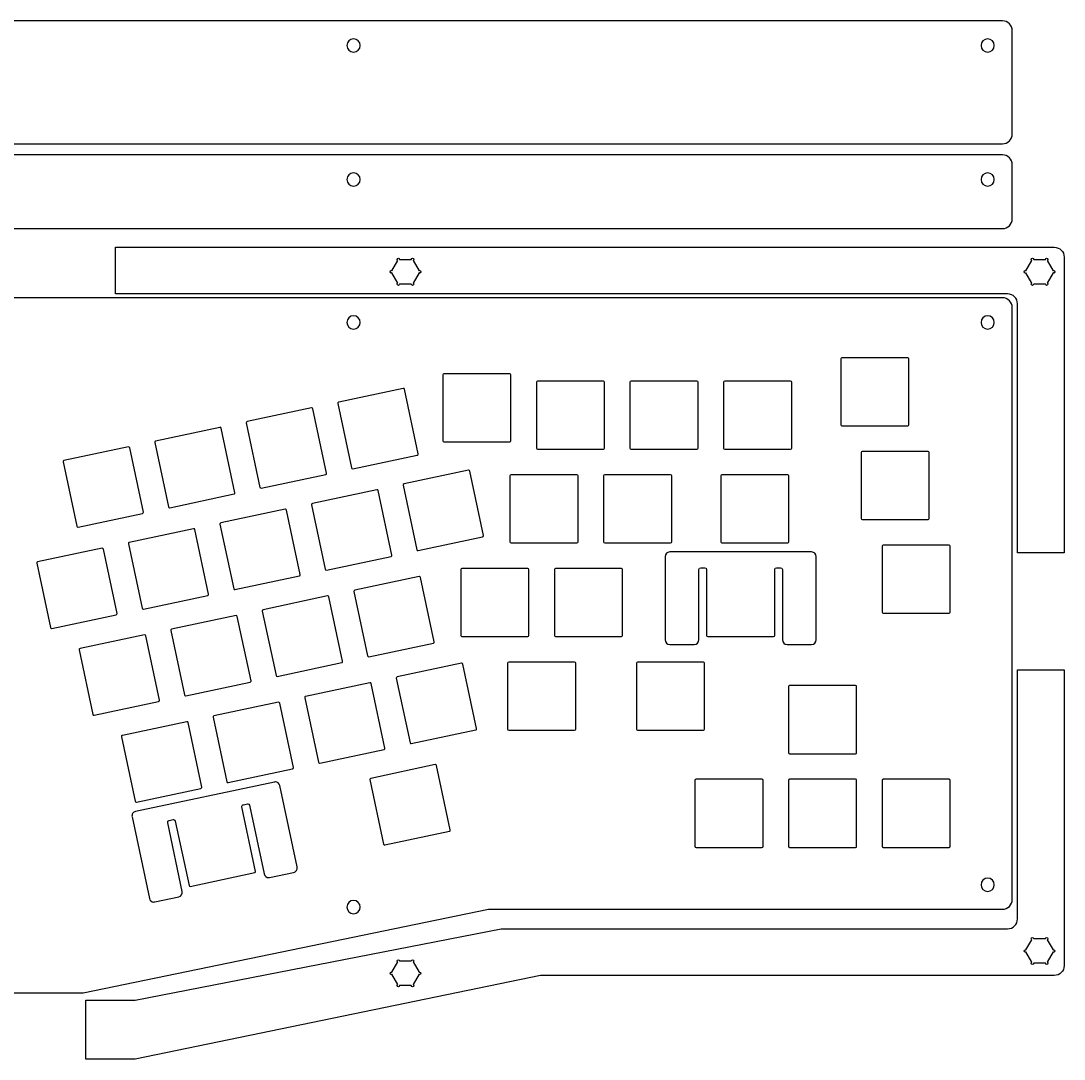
# Model space of a CAD drawing. Extents: x -95 to 285, y -95 to 284.
# Drawn here: x 73 to 285.2, y 72.4 to 283.6 of the extents above; entities that cross this region are included whole.
import ezdxf

# ---------------------------------------------------------------- set-up
doc = ezdxf.new("R2010")
doc.units = 0
doc.layers.add('CASE_LAYER', color=7, linetype='CONTINUOUS')

msp = doc.modelspace()

# ---------------------------------------------------------------- linework, layer by layer
at = {"layer": 'CASE_LAYER'}
for points, knots in [([(272.65, 258.56), (272.65, 258.56), (-82.44, 258.56), (-82.44, 258.56), (-83.54, 258.56), (-84.44, 259.46), (-84.44, 260.56), (-84.44, 260.56), (-84.44, 281.56), (-84.44, 281.56), (-84.44, 282.67), (-83.54, 283.56), (-82.44, 283.56), (-82.44, 283.56), (272.65, 283.56), (272.65, 283.56), (273.75, 283.56), (274.65, 282.67), (274.65, 281.56), (274.65, 281.56), (274.65, 260.56), (274.65, 260.56), (274.65, 259.46), (273.75, 258.56), (272.65, 258.56)], [0, 0, 0, 0, 1, 1, 1, 2, 2, 2, 3, 3, 3, 4, 4, 4, 5, 5, 5, 6, 6, 6, 7, 7, 7, 8, 8, 8, 8]), ([(140.66, 277.21), (140.66, 277.21), (140.66, 277.21), (140.66, 277.21), (139.92, 277.21), (139.31, 277.82), (139.31, 278.56), (139.31, 278.56), (139.31, 278.56), (139.31, 278.56), (139.31, 279.3), (139.92, 279.91), (140.66, 279.91), (140.66, 279.91), (140.66, 279.91), (140.66, 279.91), (141.4, 279.91), (142.01, 279.3), (142.01, 278.56), (142.01, 278.56), (142.01, 278.56), (142.01, 278.56), (142.01, 277.82), (141.4, 277.21), (140.66, 277.21)], [0, 0, 0, 0, 1, 1, 1, 2, 2, 2, 3, 3, 3, 4, 4, 4, 5, 5, 5, 6, 6, 6, 7, 7, 7, 8, 8, 8, 8]), ([(269.65, 277.21), (269.65, 277.21), (269.65, 277.21), (269.65, 277.21), (268.91, 277.21), (268.3, 277.82), (268.3, 278.56), (268.3, 278.56), (268.3, 278.56), (268.3, 278.56), (268.3, 279.3), (268.91, 279.91), (269.65, 279.91), (269.65, 279.91), (269.65, 279.91), (269.65, 279.91), (270.39, 279.91), (271, 279.3), (271, 278.56), (271, 278.56), (271, 278.56), (271, 278.56), (271, 277.82), (270.39, 277.21), (269.65, 277.21)], [0, 0, 0, 0, 1, 1, 1, 2, 2, 2, 3, 3, 3, 4, 4, 4, 5, 5, 5, 6, 6, 6, 7, 7, 7, 8, 8, 8, 8]), ([(272.65, 241.31), (272.65, 241.31), (-82.44, 241.31), (-82.44, 241.31), (-83.54, 241.31), (-84.44, 242.21), (-84.44, 243.31), (-84.44, 243.31), (-84.44, 254.31), (-84.44, 254.31), (-84.44, 255.42), (-83.54, 256.31), (-82.44, 256.31), (-82.44, 256.31), (272.65, 256.31), (272.65, 256.31), (273.75, 256.31), (274.65, 255.42), (274.65, 254.31), (274.65, 254.31), (274.65, 243.31), (274.65, 243.31), (274.65, 242.21), (273.75, 241.31), (272.65, 241.31)], [0, 0, 0, 0, 1, 1, 1, 2, 2, 2, 3, 3, 3, 4, 4, 4, 5, 5, 5, 6, 6, 6, 7, 7, 7, 8, 8, 8, 8]), ([(140.66, 249.96), (140.66, 249.96), (140.66, 249.96), (140.66, 249.96), (139.92, 249.96), (139.31, 250.57), (139.31, 251.31), (139.31, 251.31), (139.31, 251.31), (139.31, 251.31), (139.31, 252.05), (139.92, 252.66), (140.66, 252.66), (140.66, 252.66), (140.66, 252.66), (140.66, 252.66), (141.4, 252.66), (142.01, 252.05), (142.01, 251.31), (142.01, 251.31), (142.01, 251.31), (142.01, 251.31), (142.01, 250.57), (141.4, 249.96), (140.66, 249.96)], [0, 0, 0, 0, 1, 1, 1, 2, 2, 2, 3, 3, 3, 4, 4, 4, 5, 5, 5, 6, 6, 6, 7, 7, 7, 8, 8, 8, 8]), ([(269.65, 249.96), (269.65, 249.96), (269.65, 249.96), (269.65, 249.96), (268.91, 249.96), (268.3, 250.57), (268.3, 251.31), (268.3, 251.31), (268.3, 251.31), (268.3, 251.31), (268.3, 252.05), (268.91, 252.66), (269.65, 252.66), (269.65, 252.66), (269.65, 252.66), (269.65, 252.66), (270.39, 252.66), (271, 252.05), (271, 251.31), (271, 251.31), (271, 251.31), (271, 251.31), (271, 250.57), (270.39, 249.96), (269.65, 249.96)], [0, 0, 0, 0, 1, 1, 1, 2, 2, 2, 3, 3, 3, 4, 4, 4, 5, 5, 5, 6, 6, 6, 7, 7, 7, 8, 8, 8, 8]), ([(92.21, 228.03), (92.21, 228.03), (273.71, 228.03), (273.71, 228.03), (274.81, 228.03), (275.71, 227.14), (275.71, 226.03), (275.71, 226.03), (275.71, 175.36), (275.71, 175.36), (275.71, 175.36), (285.2, 175.36), (285.2, 175.36), (285.2, 175.36), (285.2, 235.53), (285.2, 235.53), (285.2, 236.64), (284.31, 237.53), (283.2, 237.53), (283.2, 237.53), (92.21, 237.53), (92.21, 237.53), (92.21, 237.53), (92.21, 228.03), (92.21, 228.03)], [0, 0, 0, 0, 1, 1, 1, 2, 2, 2, 3, 3, 3, 4, 4, 4, 5, 5, 5, 6, 6, 6, 7, 7, 7, 8, 8, 8, 8]), ([(154.1, 232.78), (154.06, 232.78), (154.02, 232.77), (153.98, 232.75), (153.98, 232.75), (152.78, 234.82), (152.78, 234.82), (152.86, 234.86), (152.91, 234.94), (152.91, 235.03), (152.91, 235.17), (152.8, 235.28), (152.66, 235.28), (152.52, 235.28), (152.41, 235.17), (152.41, 235.03), (152.41, 235.03), (150.02, 235.03), (150.02, 235.03), (150.02, 235.17), (149.91, 235.28), (149.77, 235.28), (149.63, 235.28), (149.52, 235.17), (149.52, 235.03), (149.52, 234.94), (149.57, 234.86), (149.65, 234.82), (149.65, 234.82), (148.45, 232.75), (148.45, 232.75), (148.41, 232.77), (148.37, 232.78), (148.33, 232.78), (148.19, 232.78), (148.08, 232.67), (148.08, 232.53), (148.08, 232.4), (148.19, 232.28), (148.33, 232.28), (148.37, 232.28), (148.41, 232.3), (148.45, 232.32), (148.45, 232.32), (149.65, 230.25), (149.65, 230.25), (149.57, 230.2), (149.52, 230.13), (149.52, 230.03), (149.52, 229.9), (149.63, 229.78), (149.77, 229.78), (149.91, 229.78), (150.02, 229.9), (150.02, 230.03), (150.02, 230.03), (152.41, 230.03), (152.41, 230.03), (152.41, 229.9), (152.52, 229.78), (152.66, 229.78), (152.8, 229.78), (152.91, 229.9), (152.91, 230.03), (152.91, 230.13), (152.86, 230.2), (152.78, 230.25), (152.78, 230.25), (153.98, 232.32), (153.98, 232.32), (154.02, 232.3), (154.06, 232.28), (154.1, 232.28), (154.24, 232.28), (154.35, 232.4), (154.35, 232.53), (154.35, 232.67), (154.24, 232.78), (154.1, 232.78)], [0, 0, 0, 0, 1, 1, 1, 2, 2, 2, 3, 3, 3, 4, 4, 4, 5, 5, 5, 6, 6, 6, 7, 7, 7, 8, 8, 8, 9, 9, 9, 10, 10, 10, 11, 11, 11, 12, 12, 12, 13, 13, 13, 14, 14, 14, 15, 15, 15, 16, 16, 16, 17, 17, 17, 18, 18, 18, 19, 19, 19, 20, 20, 20, 21, 21, 21, 22, 22, 22, 23, 23, 23, 24, 24, 24, 25, 25, 25, 26, 26, 26, 26]), ([(283.09, 232.78), (283.05, 232.78), (283.01, 232.77), (282.97, 232.75), (282.97, 232.75), (281.77, 234.82), (281.77, 234.82), (281.85, 234.86), (281.9, 234.94), (281.9, 235.03), (281.9, 235.17), (281.79, 235.28), (281.65, 235.28), (281.51, 235.28), (281.4, 235.17), (281.4, 235.03), (281.4, 235.03), (279.01, 235.03), (279.01, 235.03), (279.01, 235.17), (278.9, 235.28), (278.76, 235.28), (278.62, 235.28), (278.51, 235.17), (278.51, 235.03), (278.51, 234.94), (278.56, 234.86), (278.64, 234.82), (278.64, 234.82), (277.44, 232.75), (277.44, 232.75), (277.4, 232.77), (277.36, 232.78), (277.32, 232.78), (277.18, 232.78), (277.07, 232.67), (277.07, 232.53), (277.07, 232.4), (277.18, 232.28), (277.32, 232.28), (277.36, 232.28), (277.4, 232.3), (277.44, 232.32), (277.44, 232.32), (278.64, 230.25), (278.64, 230.25), (278.56, 230.2), (278.51, 230.13), (278.51, 230.03), (278.51, 229.9), (278.62, 229.78), (278.76, 229.78), (278.9, 229.78), (279.01, 229.9), (279.01, 230.03), (279.01, 230.03), (281.4, 230.03), (281.4, 230.03), (281.4, 229.9), (281.51, 229.78), (281.65, 229.78), (281.79, 229.78), (281.9, 229.9), (281.9, 230.03), (281.9, 230.13), (281.85, 230.2), (281.77, 230.25), (281.77, 230.25), (282.97, 232.32), (282.97, 232.32), (283.01, 232.3), (283.05, 232.28), (283.09, 232.28), (283.23, 232.28), (283.34, 232.4), (283.34, 232.53), (283.34, 232.67), (283.23, 232.78), (283.09, 232.78)], [0, 0, 0, 0, 1, 1, 1, 2, 2, 2, 3, 3, 3, 4, 4, 4, 5, 5, 5, 6, 6, 6, 7, 7, 7, 8, 8, 8, 9, 9, 9, 10, 10, 10, 11, 11, 11, 12, 12, 12, 13, 13, 13, 14, 14, 14, 15, 15, 15, 16, 16, 16, 17, 17, 17, 18, 18, 18, 19, 19, 19, 20, 20, 20, 21, 21, 21, 22, 22, 22, 23, 23, 23, 24, 24, 24, 25, 25, 25, 26, 26, 26, 26]), ([(272.65, 102.89), (272.65, 102.89), (168.12, 102.89), (168.12, 102.89), (168.12, 102.89), (85.66, 85.89), (85.66, 85.89), (85.66, 85.89), (65.66, 85.89), (65.66, 85.89), (65.66, 85.89), (-16.8, 102.89), (-16.8, 102.89), (-16.8, 102.89), (-82.44, 102.89), (-82.44, 102.89), (-83.54, 102.89), (-84.44, 103.79), (-84.44, 104.89), (-84.44, 104.89), (-84.44, 225.25), (-84.44, 225.25), (-84.44, 226.35), (-83.54, 227.25), (-82.44, 227.25), (-82.44, 227.25), (272.65, 227.25), (272.65, 227.25), (273.75, 227.25), (274.65, 226.35), (274.65, 225.25), (274.65, 225.25), (274.65, 104.89), (274.65, 104.89), (274.65, 103.79), (273.75, 102.89), (272.65, 102.89)], [0, 0, 0, 0, 1, 1, 1, 2, 2, 2, 3, 3, 3, 4, 4, 4, 5, 5, 5, 6, 6, 6, 7, 7, 7, 8, 8, 8, 9, 9, 9, 10, 10, 10, 11, 11, 11, 12, 12, 12, 12]), ([(140.66, 220.9), (140.66, 220.9), (140.66, 220.9), (140.66, 220.9), (139.92, 220.9), (139.31, 221.51), (139.31, 222.25), (139.31, 222.25), (139.31, 222.25), (139.31, 222.25), (139.31, 222.99), (139.92, 223.6), (140.66, 223.6), (140.66, 223.6), (140.66, 223.6), (140.66, 223.6), (141.4, 223.6), (142.01, 222.99), (142.01, 222.25), (142.01, 222.25), (142.01, 222.25), (142.01, 222.25), (142.01, 221.51), (141.4, 220.9), (140.66, 220.9)], [0, 0, 0, 0, 1, 1, 1, 2, 2, 2, 3, 3, 3, 4, 4, 4, 5, 5, 5, 6, 6, 6, 7, 7, 7, 8, 8, 8, 8]), ([(269.65, 220.9), (269.65, 220.9), (269.65, 220.9), (269.65, 220.9), (268.91, 220.9), (268.3, 221.51), (268.3, 222.25), (268.3, 222.25), (268.3, 222.25), (268.3, 222.25), (268.3, 222.99), (268.91, 223.6), (269.65, 223.6), (269.65, 223.6), (269.65, 223.6), (269.65, 223.6), (270.39, 223.6), (271, 222.99), (271, 222.25), (271, 222.25), (271, 222.25), (271, 222.25), (271, 221.51), (270.39, 220.9), (269.65, 220.9)], [0, 0, 0, 0, 1, 1, 1, 2, 2, 2, 3, 3, 3, 4, 4, 4, 5, 5, 5, 6, 6, 6, 7, 7, 7, 8, 8, 8, 8]), ([(239.98, 201.22), (239.86, 201.22), (239.76, 201.32), (239.76, 201.44), (239.76, 201.44), (239.76, 214.84), (239.76, 214.84), (239.76, 214.96), (239.86, 215.07), (239.98, 215.07), (239.98, 215.07), (253.38, 215.07), (253.38, 215.07), (253.5, 215.07), (253.61, 214.96), (253.61, 214.84), (253.61, 214.84), (253.61, 201.44), (253.61, 201.44), (253.61, 201.32), (253.5, 201.22), (253.38, 201.22), (253.38, 201.22), (239.98, 201.22), (239.98, 201.22)], [0, 0, 0, 0, 1, 1, 1, 2, 2, 2, 3, 3, 3, 4, 4, 4, 5, 5, 5, 6, 6, 6, 7, 7, 7, 8, 8, 8, 8]), ([(159.02, 197.95), (158.89, 197.95), (158.79, 198.05), (158.79, 198.18), (158.79, 198.18), (158.79, 211.58), (158.79, 211.58), (158.79, 211.7), (158.89, 211.8), (159.02, 211.8), (159.02, 211.8), (172.42, 211.8), (172.42, 211.8), (172.54, 211.8), (172.64, 211.7), (172.64, 211.58), (172.64, 211.58), (172.64, 198.18), (172.64, 198.18), (172.64, 198.05), (172.54, 197.95), (172.42, 197.95), (172.42, 197.95), (159.02, 197.95), (159.02, 197.95)], [0, 0, 0, 0, 1, 1, 1, 2, 2, 2, 3, 3, 3, 4, 4, 4, 5, 5, 5, 6, 6, 6, 7, 7, 7, 8, 8, 8, 8]), ([(178.07, 196.45), (177.94, 196.45), (177.84, 196.55), (177.84, 196.68), (177.84, 196.68), (177.84, 210.08), (177.84, 210.08), (177.84, 210.2), (177.94, 210.3), (178.07, 210.3), (178.07, 210.3), (191.47, 210.3), (191.47, 210.3), (191.59, 210.3), (191.69, 210.2), (191.69, 210.08), (191.69, 210.08), (191.69, 196.68), (191.69, 196.68), (191.69, 196.55), (191.59, 196.45), (191.47, 196.45), (191.47, 196.45), (178.07, 196.45), (178.07, 196.45)], [0, 0, 0, 0, 1, 1, 1, 2, 2, 2, 3, 3, 3, 4, 4, 4, 5, 5, 5, 6, 6, 6, 7, 7, 7, 8, 8, 8, 8]), ([(197.12, 196.45), (196.99, 196.45), (196.89, 196.55), (196.89, 196.68), (196.89, 196.68), (196.89, 210.08), (196.89, 210.08), (196.89, 210.2), (196.99, 210.3), (197.12, 210.3), (197.12, 210.3), (210.52, 210.3), (210.52, 210.3), (210.64, 210.3), (210.74, 210.2), (210.74, 210.08), (210.74, 210.08), (210.74, 196.68), (210.74, 196.68), (210.74, 196.55), (210.64, 196.45), (210.52, 196.45), (210.52, 196.45), (197.12, 196.45), (197.12, 196.45)], [0, 0, 0, 0, 1, 1, 1, 2, 2, 2, 3, 3, 3, 4, 4, 4, 5, 5, 5, 6, 6, 6, 7, 7, 7, 8, 8, 8, 8]), ([(216.17, 196.45), (216.04, 196.45), (215.94, 196.55), (215.94, 196.68), (215.94, 196.68), (215.94, 210.08), (215.94, 210.08), (215.94, 210.2), (216.04, 210.3), (216.17, 210.3), (216.17, 210.3), (229.57, 210.3), (229.57, 210.3), (229.69, 210.3), (229.79, 210.2), (229.79, 210.08), (229.79, 210.08), (229.79, 196.68), (229.79, 196.68), (229.79, 196.55), (229.69, 196.45), (229.57, 196.45), (229.57, 196.45), (216.17, 196.45), (216.17, 196.45)], [0, 0, 0, 0, 1, 1, 1, 2, 2, 2, 3, 3, 3, 4, 4, 4, 5, 5, 5, 6, 6, 6, 7, 7, 7, 8, 8, 8, 8]), ([(140.48, 192.49), (140.37, 192.49), (140.28, 192.56), (140.26, 192.66), (140.26, 192.66), (137.47, 205.77), (137.47, 205.77), (137.46, 205.83), (137.47, 205.89), (137.5, 205.94), (137.54, 205.99), (137.59, 206.03), (137.65, 206.04), (137.65, 206.04), (150.75, 208.82), (150.75, 208.82), (150.77, 208.83), (150.78, 208.83), (150.8, 208.83), (150.9, 208.83), (151, 208.75), (151.02, 208.65), (151.02, 208.65), (153.8, 195.54), (153.8, 195.54), (153.83, 195.42), (153.75, 195.3), (153.63, 195.28), (153.63, 195.28), (140.52, 192.49), (140.52, 192.49), (140.51, 192.49), (140.49, 192.49), (140.48, 192.49)], [0, 0, 0, 0, 1, 1, 1, 2, 2, 2, 3, 3, 3, 4, 4, 4, 5, 5, 5, 6, 6, 6, 7, 7, 7, 8, 8, 8, 9, 9, 9, 10, 10, 10, 11, 11, 11, 11]), ([(121.84, 188.53), (121.74, 188.53), (121.65, 188.6), (121.62, 188.7), (121.62, 188.7), (118.84, 201.81), (118.84, 201.81), (118.81, 201.93), (118.89, 202.05), (119.01, 202.08), (119.01, 202.08), (132.12, 204.86), (132.12, 204.86), (132.13, 204.87), (132.15, 204.87), (132.17, 204.87), (132.27, 204.87), (132.36, 204.79), (132.39, 204.69), (132.39, 204.69), (135.17, 191.58), (135.17, 191.58), (135.2, 191.46), (135.12, 191.34), (135, 191.32), (135, 191.32), (121.89, 188.53), (121.89, 188.53), (121.88, 188.53), (121.86, 188.53), (121.84, 188.53)], [0, 0, 0, 0, 1, 1, 1, 2, 2, 2, 3, 3, 3, 4, 4, 4, 5, 5, 5, 6, 6, 6, 7, 7, 7, 8, 8, 8, 9, 9, 9, 10, 10, 10, 10]), ([(103.21, 184.57), (103.1, 184.57), (103.01, 184.64), (102.99, 184.74), (102.99, 184.74), (100.2, 197.85), (100.2, 197.85), (100.18, 197.97), (100.26, 198.09), (100.38, 198.12), (100.38, 198.12), (113.48, 200.9), (113.48, 200.9), (113.5, 200.91), (113.52, 200.91), (113.53, 200.91), (113.64, 200.91), (113.73, 200.83), (113.75, 200.73), (113.75, 200.73), (116.54, 187.62), (116.54, 187.62), (116.55, 187.56), (116.54, 187.5), (116.51, 187.45), (116.47, 187.4), (116.42, 187.37), (116.36, 187.36), (116.36, 187.36), (103.26, 184.57), (103.26, 184.57), (103.24, 184.57), (103.23, 184.57), (103.21, 184.57)], [0, 0, 0, 0, 1, 1, 1, 2, 2, 2, 3, 3, 3, 4, 4, 4, 5, 5, 5, 6, 6, 6, 7, 7, 7, 8, 8, 8, 9, 9, 9, 10, 10, 10, 11, 11, 11, 11]), ([(84.58, 180.6), (84.47, 180.6), (84.38, 180.68), (84.36, 180.78), (84.36, 180.78), (81.57, 193.89), (81.57, 193.89), (81.54, 194.01), (81.62, 194.13), (81.74, 194.16), (81.74, 194.16), (94.85, 196.94), (94.85, 196.94), (94.87, 196.95), (94.88, 196.95), (94.9, 196.95), (95, 196.95), (95.1, 196.87), (95.12, 196.77), (95.12, 196.77), (97.9, 183.66), (97.9, 183.66), (97.93, 183.54), (97.85, 183.42), (97.73, 183.4), (97.73, 183.4), (84.62, 180.61), (84.62, 180.61), (84.61, 180.61), (84.59, 180.6), (84.58, 180.6)], [0, 0, 0, 0, 1, 1, 1, 2, 2, 2, 3, 3, 3, 4, 4, 4, 5, 5, 5, 6, 6, 6, 7, 7, 7, 8, 8, 8, 9, 9, 9, 10, 10, 10, 10]), ([(244.15, 182.17), (244.03, 182.17), (243.93, 182.27), (243.93, 182.39), (243.93, 182.39), (243.93, 195.79), (243.93, 195.79), (243.93, 195.91), (244.03, 196.02), (244.15, 196.02), (244.15, 196.02), (257.55, 196.02), (257.55, 196.02), (257.68, 196.02), (257.78, 195.91), (257.78, 195.79), (257.78, 195.79), (257.78, 182.39), (257.78, 182.39), (257.78, 182.27), (257.68, 182.17), (257.55, 182.17), (257.55, 182.17), (244.15, 182.17), (244.15, 182.17)], [0, 0, 0, 0, 1, 1, 1, 2, 2, 2, 3, 3, 3, 4, 4, 4, 5, 5, 5, 6, 6, 6, 7, 7, 7, 8, 8, 8, 8]), ([(153.75, 175.83), (153.65, 175.83), (153.56, 175.91), (153.54, 176.01), (153.54, 176.01), (150.75, 189.12), (150.75, 189.12), (150.72, 189.24), (150.8, 189.36), (150.92, 189.39), (150.92, 189.39), (164.03, 192.17), (164.03, 192.17), (164.05, 192.17), (164.06, 192.18), (164.08, 192.18), (164.18, 192.18), (164.27, 192.1), (164.3, 192), (164.3, 192), (167.08, 178.89), (167.08, 178.89), (167.11, 178.77), (167.03, 178.65), (166.91, 178.62), (166.91, 178.62), (153.8, 175.84), (153.8, 175.84), (153.79, 175.83), (153.77, 175.83), (153.75, 175.83)], [0, 0, 0, 0, 1, 1, 1, 2, 2, 2, 3, 3, 3, 4, 4, 4, 5, 5, 5, 6, 6, 6, 7, 7, 7, 8, 8, 8, 9, 9, 9, 10, 10, 10, 10]), ([(172.71, 177.4), (172.58, 177.4), (172.48, 177.5), (172.48, 177.63), (172.48, 177.63), (172.48, 191.03), (172.48, 191.03), (172.48, 191.15), (172.58, 191.25), (172.71, 191.25), (172.71, 191.25), (186.11, 191.25), (186.11, 191.25), (186.23, 191.25), (186.33, 191.15), (186.33, 191.03), (186.33, 191.03), (186.33, 177.63), (186.33, 177.63), (186.33, 177.5), (186.23, 177.4), (186.11, 177.4), (186.11, 177.4), (172.71, 177.4), (172.71, 177.4)], [0, 0, 0, 0, 1, 1, 1, 2, 2, 2, 3, 3, 3, 4, 4, 4, 5, 5, 5, 6, 6, 6, 7, 7, 7, 8, 8, 8, 8]), ([(191.76, 177.4), (191.63, 177.4), (191.53, 177.5), (191.53, 177.63), (191.53, 177.63), (191.53, 191.03), (191.53, 191.03), (191.53, 191.15), (191.63, 191.25), (191.76, 191.25), (191.76, 191.25), (205.16, 191.25), (205.16, 191.25), (205.28, 191.25), (205.38, 191.15), (205.38, 191.03), (205.38, 191.03), (205.38, 177.63), (205.38, 177.63), (205.38, 177.5), (205.28, 177.4), (205.16, 177.4), (205.16, 177.4), (191.76, 177.4), (191.76, 177.4)], [0, 0, 0, 0, 1, 1, 1, 2, 2, 2, 3, 3, 3, 4, 4, 4, 5, 5, 5, 6, 6, 6, 7, 7, 7, 8, 8, 8, 8]), ([(215.58, 177.4), (215.45, 177.4), (215.35, 177.5), (215.35, 177.63), (215.35, 177.63), (215.35, 191.03), (215.35, 191.03), (215.35, 191.15), (215.45, 191.25), (215.58, 191.25), (215.58, 191.25), (228.98, 191.25), (228.98, 191.25), (229.1, 191.25), (229.2, 191.15), (229.2, 191.03), (229.2, 191.03), (229.2, 177.63), (229.2, 177.63), (229.2, 177.5), (229.1, 177.4), (228.98, 177.4), (228.98, 177.4), (215.58, 177.4), (215.58, 177.4)], [0, 0, 0, 0, 1, 1, 1, 2, 2, 2, 3, 3, 3, 4, 4, 4, 5, 5, 5, 6, 6, 6, 7, 7, 7, 8, 8, 8, 8]), ([(135.12, 171.87), (135.02, 171.87), (134.92, 171.95), (134.9, 172.05), (134.9, 172.05), (132.12, 185.16), (132.12, 185.16), (132.09, 185.28), (132.17, 185.4), (132.29, 185.42), (132.29, 185.42), (145.4, 188.21), (145.4, 188.21), (145.41, 188.21), (145.43, 188.22), (145.44, 188.22), (145.55, 188.22), (145.64, 188.14), (145.66, 188.04), (145.66, 188.04), (148.45, 174.93), (148.45, 174.93), (148.46, 174.87), (148.45, 174.81), (148.42, 174.76), (148.38, 174.71), (148.33, 174.68), (148.28, 174.66), (148.28, 174.66), (135.17, 171.88), (135.17, 171.88), (135.15, 171.87), (135.14, 171.87), (135.12, 171.87)], [0, 0, 0, 0, 1, 1, 1, 2, 2, 2, 3, 3, 3, 4, 4, 4, 5, 5, 5, 6, 6, 6, 7, 7, 7, 8, 8, 8, 9, 9, 9, 10, 10, 10, 11, 11, 11, 11]), ([(116.49, 167.91), (116.38, 167.91), (116.29, 167.99), (116.27, 168.09), (116.27, 168.09), (113.48, 181.2), (113.48, 181.2), (113.47, 181.26), (113.48, 181.32), (113.51, 181.37), (113.55, 181.42), (113.6, 181.45), (113.66, 181.46), (113.66, 181.46), (126.76, 184.25), (126.76, 184.25), (126.78, 184.25), (126.79, 184.25), (126.81, 184.25), (126.91, 184.25), (127.01, 184.18), (127.03, 184.08), (127.03, 184.08), (129.81, 170.97), (129.81, 170.97), (129.84, 170.85), (129.76, 170.73), (129.64, 170.7), (129.64, 170.7), (116.53, 167.92), (116.53, 167.92), (116.52, 167.91), (116.5, 167.91), (116.49, 167.91)], [0, 0, 0, 0, 1, 1, 1, 2, 2, 2, 3, 3, 3, 4, 4, 4, 5, 5, 5, 6, 6, 6, 7, 7, 7, 8, 8, 8, 9, 9, 9, 10, 10, 10, 11, 11, 11, 11]), ([(97.85, 163.95), (97.75, 163.95), (97.66, 164.03), (97.63, 164.13), (97.63, 164.13), (94.85, 177.24), (94.85, 177.24), (94.84, 177.3), (94.85, 177.36), (94.88, 177.41), (94.91, 177.46), (94.96, 177.49), (95.02, 177.5), (95.02, 177.5), (108.13, 180.29), (108.13, 180.29), (108.14, 180.29), (108.16, 180.29), (108.18, 180.29), (108.28, 180.29), (108.37, 180.22), (108.4, 180.12), (108.4, 180.12), (111.18, 167.01), (111.18, 167.01), (111.19, 166.95), (111.18, 166.89), (111.15, 166.84), (111.12, 166.79), (111.07, 166.75), (111.01, 166.74), (111.01, 166.74), (97.9, 163.96), (97.9, 163.96), (97.89, 163.95), (97.87, 163.95), (97.85, 163.95)], [0, 0, 0, 0, 1, 1, 1, 2, 2, 2, 3, 3, 3, 4, 4, 4, 5, 5, 5, 6, 6, 6, 7, 7, 7, 8, 8, 8, 9, 9, 9, 10, 10, 10, 11, 11, 11, 12, 12, 12, 12]), ([(79.22, 159.99), (79.11, 159.99), (79.02, 160.07), (79, 160.17), (79, 160.17), (76.21, 173.28), (76.21, 173.28), (76.2, 173.33), (76.21, 173.39), (76.25, 173.45), (76.28, 173.5), (76.33, 173.53), (76.39, 173.54), (76.39, 173.54), (89.49, 176.33), (89.49, 176.33), (89.51, 176.33), (89.53, 176.33), (89.54, 176.33), (89.65, 176.33), (89.74, 176.26), (89.76, 176.16), (89.76, 176.16), (92.55, 163.05), (92.55, 163.05), (92.57, 162.93), (92.5, 162.81), (92.37, 162.78), (92.37, 162.78), (79.27, 160), (79.27, 160), (79.25, 159.99), (79.24, 159.99), (79.22, 159.99)], [0, 0, 0, 0, 1, 1, 1, 2, 2, 2, 3, 3, 3, 4, 4, 4, 5, 5, 5, 6, 6, 6, 7, 7, 7, 8, 8, 8, 9, 9, 9, 10, 10, 10, 11, 11, 11, 11]), ([(248.42, 163.12), (248.3, 163.12), (248.2, 163.22), (248.2, 163.34), (248.2, 163.34), (248.2, 176.74), (248.2, 176.74), (248.2, 176.86), (248.3, 176.97), (248.42, 176.97), (248.42, 176.97), (261.82, 176.97), (261.82, 176.97), (261.95, 176.97), (262.05, 176.86), (262.05, 176.74), (262.05, 176.74), (262.05, 163.34), (262.05, 163.34), (262.05, 163.22), (261.95, 163.12), (261.82, 163.12), (261.82, 163.12), (248.42, 163.12), (248.42, 163.12)], [0, 0, 0, 0, 1, 1, 1, 2, 2, 2, 3, 3, 3, 4, 4, 4, 5, 5, 5, 6, 6, 6, 7, 7, 7, 8, 8, 8, 8]), ([(228.84, 156.77), (228.33, 156.77), (227.92, 157.18), (227.92, 157.69), (227.92, 157.69), (227.92, 171.98), (227.92, 171.98), (227.92, 172.18), (227.75, 172.35), (227.54, 172.35), (227.54, 172.35), (226.7, 172.35), (226.7, 172.35), (226.5, 172.35), (226.33, 172.18), (226.33, 171.98), (226.33, 171.98), (226.33, 158.58), (226.33, 158.58), (226.33, 158.45), (226.23, 158.35), (226.1, 158.35), (226.1, 158.35), (212.7, 158.35), (212.7, 158.35), (212.58, 158.35), (212.48, 158.45), (212.48, 158.58), (212.48, 158.58), (212.48, 171.98), (212.48, 171.98), (212.48, 172.18), (212.31, 172.35), (212.1, 172.35), (212.1, 172.35), (211.27, 172.35), (211.27, 172.35), (211.06, 172.35), (210.89, 172.18), (210.89, 171.98), (210.89, 171.98), (210.89, 157.69), (210.89, 157.69), (210.89, 157.18), (210.48, 156.77), (209.97, 156.77), (209.97, 156.77), (204.97, 156.77), (204.97, 156.77), (204.46, 156.77), (204.04, 157.18), (204.04, 157.69), (204.04, 157.69), (204.04, 174.63), (204.04, 174.63), (204.04, 175.14), (204.46, 175.56), (204.97, 175.56), (204.97, 175.56), (233.84, 175.56), (233.84, 175.56), (234.35, 175.56), (234.77, 175.14), (234.77, 174.63), (234.77, 174.63), (234.77, 157.69), (234.77, 157.69), (234.77, 157.18), (234.35, 156.77), (233.84, 156.77), (233.84, 156.77), (228.84, 156.77), (228.84, 156.77)], [0, 0, 0, 0, 1, 1, 1, 2, 2, 2, 3, 3, 3, 4, 4, 4, 5, 5, 5, 6, 6, 6, 7, 7, 7, 8, 8, 8, 9, 9, 9, 10, 10, 10, 11, 11, 11, 12, 12, 12, 13, 13, 13, 14, 14, 14, 15, 15, 15, 16, 16, 16, 17, 17, 17, 18, 18, 18, 19, 19, 19, 20, 20, 20, 21, 21, 21, 22, 22, 22, 23, 23, 23, 24, 24, 24, 24]), ([(162.7, 158.35), (162.57, 158.35), (162.47, 158.45), (162.47, 158.58), (162.47, 158.58), (162.47, 171.98), (162.47, 171.98), (162.47, 172.1), (162.57, 172.2), (162.7, 172.2), (162.7, 172.2), (176.1, 172.2), (176.1, 172.2), (176.22, 172.2), (176.32, 172.1), (176.32, 171.98), (176.32, 171.98), (176.32, 158.58), (176.32, 158.58), (176.32, 158.45), (176.22, 158.35), (176.1, 158.35), (176.1, 158.35), (162.7, 158.35), (162.7, 158.35)], [0, 0, 0, 0, 1, 1, 1, 2, 2, 2, 3, 3, 3, 4, 4, 4, 5, 5, 5, 6, 6, 6, 7, 7, 7, 8, 8, 8, 8]), ([(181.75, 158.35), (181.62, 158.35), (181.52, 158.45), (181.52, 158.58), (181.52, 158.58), (181.52, 171.98), (181.52, 171.98), (181.52, 172.1), (181.62, 172.2), (181.75, 172.2), (181.75, 172.2), (195.15, 172.2), (195.15, 172.2), (195.27, 172.2), (195.37, 172.1), (195.37, 171.98), (195.37, 171.98), (195.37, 158.58), (195.37, 158.58), (195.37, 158.45), (195.27, 158.35), (195.15, 158.35), (195.15, 158.35), (181.75, 158.35), (181.75, 158.35)], [0, 0, 0, 0, 1, 1, 1, 2, 2, 2, 3, 3, 3, 4, 4, 4, 5, 5, 5, 6, 6, 6, 7, 7, 7, 8, 8, 8, 8]), ([(143.74, 154.23), (143.63, 154.23), (143.54, 154.3), (143.52, 154.41), (143.52, 154.41), (140.73, 167.51), (140.73, 167.51), (140.72, 167.57), (140.73, 167.63), (140.77, 167.68), (140.8, 167.73), (140.85, 167.77), (140.91, 167.78), (140.91, 167.78), (154.02, 170.57), (154.02, 170.57), (154.03, 170.57), (154.05, 170.57), (154.06, 170.57), (154.17, 170.57), (154.26, 170.5), (154.28, 170.39), (154.28, 170.39), (157.07, 157.29), (157.07, 157.29), (157.09, 157.17), (157.02, 157.05), (156.89, 157.02), (156.89, 157.02), (143.79, 154.23), (143.79, 154.23), (143.77, 154.23), (143.76, 154.23), (143.74, 154.23)], [0, 0, 0, 0, 1, 1, 1, 2, 2, 2, 3, 3, 3, 4, 4, 4, 5, 5, 5, 6, 6, 6, 7, 7, 7, 8, 8, 8, 9, 9, 9, 10, 10, 10, 11, 11, 11, 11]), ([(125.11, 150.27), (125, 150.27), (124.91, 150.34), (124.89, 150.45), (124.89, 150.45), (122.1, 163.55), (122.1, 163.55), (122.07, 163.67), (122.15, 163.79), (122.27, 163.82), (122.27, 163.82), (135.38, 166.61), (135.38, 166.61), (135.4, 166.61), (135.41, 166.61), (135.43, 166.61), (135.53, 166.61), (135.63, 166.54), (135.65, 166.43), (135.65, 166.43), (138.43, 153.33), (138.43, 153.33), (138.45, 153.27), (138.44, 153.21), (138.4, 153.16), (138.37, 153.11), (138.32, 153.07), (138.26, 153.06), (138.26, 153.06), (125.15, 150.27), (125.15, 150.27), (125.14, 150.27), (125.12, 150.27), (125.11, 150.27)], [0, 0, 0, 0, 1, 1, 1, 2, 2, 2, 3, 3, 3, 4, 4, 4, 5, 5, 5, 6, 6, 6, 7, 7, 7, 8, 8, 8, 9, 9, 9, 10, 10, 10, 11, 11, 11, 11]), ([(106.47, 146.31), (106.37, 146.31), (106.28, 146.38), (106.25, 146.49), (106.25, 146.49), (103.47, 159.59), (103.47, 159.59), (103.45, 159.65), (103.47, 159.71), (103.5, 159.76), (103.53, 159.81), (103.58, 159.85), (103.64, 159.86), (103.64, 159.86), (116.75, 162.65), (116.75, 162.65), (116.76, 162.65), (116.78, 162.65), (116.79, 162.65), (116.9, 162.65), (116.99, 162.58), (117.01, 162.47), (117.01, 162.47), (119.8, 149.37), (119.8, 149.37), (119.81, 149.31), (119.8, 149.25), (119.77, 149.2), (119.74, 149.15), (119.69, 149.11), (119.63, 149.1), (119.63, 149.1), (106.52, 146.31), (106.52, 146.31), (106.5, 146.31), (106.49, 146.31), (106.47, 146.31)], [0, 0, 0, 0, 1, 1, 1, 2, 2, 2, 3, 3, 3, 4, 4, 4, 5, 5, 5, 6, 6, 6, 7, 7, 7, 8, 8, 8, 9, 9, 9, 10, 10, 10, 11, 11, 11, 12, 12, 12, 12]), ([(87.84, 142.35), (87.73, 142.35), (87.64, 142.42), (87.62, 142.53), (87.62, 142.53), (84.83, 155.63), (84.83, 155.63), (84.82, 155.69), (84.83, 155.75), (84.86, 155.8), (84.9, 155.85), (84.95, 155.89), (85.01, 155.9), (85.01, 155.9), (98.11, 158.68), (98.11, 158.68), (98.13, 158.69), (98.15, 158.69), (98.16, 158.69), (98.27, 158.69), (98.36, 158.62), (98.38, 158.51), (98.38, 158.51), (101.17, 145.4), (101.17, 145.4), (101.19, 145.28), (101.11, 145.16), (100.99, 145.14), (100.99, 145.14), (87.89, 142.35), (87.89, 142.35), (87.87, 142.35), (87.85, 142.35), (87.84, 142.35)], [0, 0, 0, 0, 1, 1, 1, 2, 2, 2, 3, 3, 3, 4, 4, 4, 5, 5, 5, 6, 6, 6, 7, 7, 7, 8, 8, 8, 9, 9, 9, 10, 10, 10, 11, 11, 11, 11]), ([(152.36, 136.59), (152.25, 136.59), (152.16, 136.66), (152.14, 136.76), (152.14, 136.76), (149.35, 149.87), (149.35, 149.87), (149.33, 149.99), (149.41, 150.11), (149.53, 150.14), (149.53, 150.14), (162.63, 152.92), (162.63, 152.92), (162.65, 152.93), (162.67, 152.93), (162.68, 152.93), (162.79, 152.93), (162.88, 152.85), (162.9, 152.75), (162.9, 152.75), (165.69, 139.64), (165.69, 139.64), (165.7, 139.58), (165.69, 139.52), (165.66, 139.47), (165.62, 139.42), (165.57, 139.39), (165.51, 139.38), (165.51, 139.38), (152.41, 136.59), (152.41, 136.59), (152.39, 136.59), (152.38, 136.59), (152.36, 136.59)], [0, 0, 0, 0, 1, 1, 1, 2, 2, 2, 3, 3, 3, 4, 4, 4, 5, 5, 5, 6, 6, 6, 7, 7, 7, 8, 8, 8, 9, 9, 9, 10, 10, 10, 11, 11, 11, 11]), ([(172.22, 139.3), (172.1, 139.3), (172, 139.4), (172, 139.53), (172, 139.53), (172, 152.93), (172, 152.93), (172, 153.05), (172.1, 153.15), (172.22, 153.15), (172.22, 153.15), (185.62, 153.15), (185.62, 153.15), (185.75, 153.15), (185.85, 153.05), (185.85, 152.93), (185.85, 152.93), (185.85, 139.53), (185.85, 139.53), (185.85, 139.4), (185.75, 139.3), (185.62, 139.3), (185.62, 139.3), (172.22, 139.3), (172.22, 139.3)], [0, 0, 0, 0, 1, 1, 1, 2, 2, 2, 3, 3, 3, 4, 4, 4, 5, 5, 5, 6, 6, 6, 7, 7, 7, 8, 8, 8, 8]), ([(198.42, 139.3), (198.29, 139.3), (198.19, 139.4), (198.19, 139.53), (198.19, 139.53), (198.19, 152.93), (198.19, 152.93), (198.19, 153.05), (198.29, 153.15), (198.42, 153.15), (198.42, 153.15), (211.82, 153.15), (211.82, 153.15), (211.94, 153.15), (212.04, 153.05), (212.04, 152.93), (212.04, 152.93), (212.04, 139.53), (212.04, 139.53), (212.04, 139.4), (211.94, 139.3), (211.82, 139.3), (211.82, 139.3), (198.42, 139.3), (198.42, 139.3)], [0, 0, 0, 0, 1, 1, 1, 2, 2, 2, 3, 3, 3, 4, 4, 4, 5, 5, 5, 6, 6, 6, 7, 7, 7, 8, 8, 8, 8]), ([(86.21, 72.43), (86.21, 72.43), (96.21, 72.43), (96.21, 72.43), (96.21, 72.43), (178.68, 89.43), (178.68, 89.43), (178.68, 89.43), (283.2, 89.43), (283.2, 89.43), (284.31, 89.43), (285.2, 90.33), (285.2, 91.43), (285.2, 91.43), (285.2, 151.61), (285.2, 151.61), (285.2, 151.61), (275.71, 151.61), (275.71, 151.61), (275.71, 151.61), (275.71, 100.93), (275.71, 100.93), (275.71, 99.83), (274.81, 98.93), (273.71, 98.93), (273.71, 98.93), (170.68, 98.93), (170.68, 98.93), (170.68, 98.93), (96.21, 84.41), (96.21, 84.41), (96.21, 84.41), (86.21, 84.41), (86.21, 84.41), (86.21, 84.41), (86.21, 72.43), (86.21, 72.43)], [0, 0, 0, 0, 1, 1, 1, 2, 2, 2, 3, 3, 3, 4, 4, 4, 5, 5, 5, 6, 6, 6, 7, 7, 7, 8, 8, 8, 9, 9, 9, 10, 10, 10, 11, 11, 11, 12, 12, 12, 12]), ([(133.73, 132.62), (133.62, 132.62), (133.53, 132.7), (133.51, 132.8), (133.51, 132.8), (130.72, 145.91), (130.72, 145.91), (130.71, 145.97), (130.72, 146.03), (130.75, 146.08), (130.78, 146.13), (130.83, 146.16), (130.89, 146.18), (130.89, 146.18), (144, 148.96), (144, 148.96), (144.02, 148.97), (144.03, 148.97), (144.05, 148.97), (144.15, 148.97), (144.25, 148.89), (144.27, 148.79), (144.27, 148.79), (147.05, 135.68), (147.05, 135.68), (147.08, 135.56), (147, 135.44), (146.88, 135.42), (146.88, 135.42), (133.77, 132.63), (133.77, 132.63), (133.76, 132.63), (133.74, 132.62), (133.73, 132.62)], [0, 0, 0, 0, 1, 1, 1, 2, 2, 2, 3, 3, 3, 4, 4, 4, 5, 5, 5, 6, 6, 6, 7, 7, 7, 8, 8, 8, 9, 9, 9, 10, 10, 10, 11, 11, 11, 11]), ([(229.37, 134.54), (229.25, 134.54), (229.15, 134.64), (229.15, 134.77), (229.15, 134.77), (229.15, 148.17), (229.15, 148.17), (229.15, 148.29), (229.25, 148.39), (229.37, 148.39), (229.37, 148.39), (242.77, 148.39), (242.77, 148.39), (242.9, 148.39), (243, 148.29), (243, 148.17), (243, 148.17), (243, 134.77), (243, 134.77), (243, 134.64), (242.9, 134.54), (242.77, 134.54), (242.77, 134.54), (229.37, 134.54), (229.37, 134.54)], [0, 0, 0, 0, 1, 1, 1, 2, 2, 2, 3, 3, 3, 4, 4, 4, 5, 5, 5, 6, 6, 6, 7, 7, 7, 8, 8, 8, 8]), ([(115.09, 128.66), (114.99, 128.66), (114.89, 128.74), (114.87, 128.84), (114.87, 128.84), (112.09, 141.95), (112.09, 141.95), (112.06, 142.07), (112.14, 142.19), (112.26, 142.22), (112.26, 142.22), (125.37, 145), (125.37, 145), (125.38, 145.01), (125.4, 145.01), (125.41, 145.01), (125.52, 145.01), (125.61, 144.93), (125.63, 144.83), (125.63, 144.83), (128.42, 131.72), (128.42, 131.72), (128.45, 131.6), (128.37, 131.48), (128.25, 131.45), (128.25, 131.45), (115.14, 128.67), (115.14, 128.67), (115.12, 128.67), (115.11, 128.66), (115.09, 128.66)], [0, 0, 0, 0, 1, 1, 1, 2, 2, 2, 3, 3, 3, 4, 4, 4, 5, 5, 5, 6, 6, 6, 7, 7, 7, 8, 8, 8, 9, 9, 9, 10, 10, 10, 10]), ([(96.46, 124.7), (96.35, 124.7), (96.26, 124.78), (96.24, 124.88), (96.24, 124.88), (93.45, 137.99), (93.45, 137.99), (93.44, 138.05), (93.45, 138.11), (93.48, 138.16), (93.52, 138.21), (93.57, 138.24), (93.63, 138.26), (93.63, 138.26), (106.73, 141.04), (106.73, 141.04), (106.75, 141.04), (106.76, 141.05), (106.78, 141.05), (106.89, 141.05), (106.98, 140.97), (107, 140.87), (107, 140.87), (109.79, 127.76), (109.79, 127.76), (109.8, 127.7), (109.79, 127.64), (109.75, 127.59), (109.72, 127.54), (109.67, 127.51), (109.61, 127.49), (109.61, 127.49), (96.51, 124.71), (96.51, 124.71), (96.49, 124.7), (96.47, 124.7), (96.46, 124.7)], [0, 0, 0, 0, 1, 1, 1, 2, 2, 2, 3, 3, 3, 4, 4, 4, 5, 5, 5, 6, 6, 6, 7, 7, 7, 8, 8, 8, 9, 9, 9, 10, 10, 10, 11, 11, 11, 12, 12, 12, 12]), ([(147, 115.97), (146.9, 115.97), (146.81, 116.05), (146.78, 116.15), (146.78, 116.15), (144, 129.26), (144, 129.26), (143.97, 129.38), (144.05, 129.5), (144.17, 129.52), (144.17, 129.52), (157.28, 132.31), (157.28, 132.31), (157.29, 132.31), (157.31, 132.31), (157.33, 132.31), (157.43, 132.31), (157.52, 132.24), (157.54, 132.14), (157.54, 132.14), (160.33, 119.03), (160.33, 119.03), (160.34, 118.97), (160.33, 118.91), (160.3, 118.86), (160.27, 118.81), (160.22, 118.77), (160.16, 118.76), (160.16, 118.76), (147.05, 115.98), (147.05, 115.98), (147.03, 115.97), (147.02, 115.97), (147, 115.97)], [0, 0, 0, 0, 1, 1, 1, 2, 2, 2, 3, 3, 3, 4, 4, 4, 5, 5, 5, 6, 6, 6, 7, 7, 7, 8, 8, 8, 9, 9, 9, 10, 10, 10, 11, 11, 11, 11]), ([(100.02, 104.38), (99.59, 104.38), (99.21, 104.69), (99.12, 105.11), (99.12, 105.11), (95.6, 121.68), (95.6, 121.68), (95.54, 121.92), (95.59, 122.17), (95.72, 122.38), (95.86, 122.59), (96.07, 122.73), (96.31, 122.78), (96.31, 122.78), (124.55, 128.78), (124.55, 128.78), (124.62, 128.8), (124.68, 128.8), (124.75, 128.8), (125.18, 128.8), (125.56, 128.5), (125.65, 128.07), (125.65, 128.07), (129.17, 111.5), (129.17, 111.5), (129.22, 111.26), (129.18, 111.01), (129.04, 110.81), (128.91, 110.6), (128.7, 110.46), (128.46, 110.4), (128.46, 110.4), (123.57, 109.36), (123.57, 109.36), (123.5, 109.35), (123.44, 109.34), (123.38, 109.34), (122.94, 109.34), (122.56, 109.65), (122.47, 110.08), (122.47, 110.08), (119.5, 124.05), (119.5, 124.05), (119.47, 124.22), (119.31, 124.35), (119.14, 124.35), (119.11, 124.35), (119.08, 124.34), (119.06, 124.34), (119.06, 124.34), (118.24, 124.16), (118.24, 124.16), (118.14, 124.14), (118.06, 124.09), (118, 124), (117.95, 123.92), (117.93, 123.82), (117.95, 123.72), (117.95, 123.72), (120.73, 110.61), (120.73, 110.61), (120.76, 110.49), (120.68, 110.37), (120.56, 110.35), (120.56, 110.35), (107.45, 107.56), (107.45, 107.56), (107.44, 107.56), (107.42, 107.55), (107.41, 107.55), (107.3, 107.55), (107.21, 107.63), (107.19, 107.73), (107.19, 107.73), (104.4, 120.84), (104.4, 120.84), (104.36, 121.01), (104.21, 121.14), (104.03, 121.14), (104.01, 121.14), (103.98, 121.13), (103.96, 121.13), (103.96, 121.13), (103.14, 120.95), (103.14, 120.95), (102.93, 120.91), (102.8, 120.71), (102.85, 120.51), (102.85, 120.51), (105.82, 106.54), (105.82, 106.54), (105.92, 106.04), (105.6, 105.55), (105.11, 105.44), (105.11, 105.44), (100.21, 104.4), (100.21, 104.4), (100.15, 104.39), (100.09, 104.38), (100.02, 104.38), (100.02, 104.38), (100.02, 104.38), (100.02, 104.38)], [0, 0, 0, 0, 1, 1, 1, 2, 2, 2, 3, 3, 3, 4, 4, 4, 5, 5, 5, 6, 6, 6, 7, 7, 7, 8, 8, 8, 9, 9, 9, 10, 10, 10, 11, 11, 11, 12, 12, 12, 13, 13, 13, 14, 14, 14, 15, 15, 15, 16, 16, 16, 17, 17, 17, 18, 18, 18, 19, 19, 19, 20, 20, 20, 21, 21, 21, 22, 22, 22, 23, 23, 23, 24, 24, 24, 25, 25, 25, 26, 26, 26, 27, 27, 27, 28, 28, 28, 29, 29, 29, 30, 30, 30, 31, 31, 31, 32, 32, 32, 33, 33, 33, 34, 34, 34, 34]), ([(210.32, 115.49), (210.2, 115.49), (210.1, 115.59), (210.1, 115.72), (210.1, 115.72), (210.1, 129.12), (210.1, 129.12), (210.1, 129.24), (210.2, 129.34), (210.32, 129.34), (210.32, 129.34), (223.72, 129.34), (223.72, 129.34), (223.85, 129.34), (223.95, 129.24), (223.95, 129.12), (223.95, 129.12), (223.95, 115.72), (223.95, 115.72), (223.95, 115.59), (223.85, 115.49), (223.72, 115.49), (223.72, 115.49), (210.32, 115.49), (210.32, 115.49)], [0, 0, 0, 0, 1, 1, 1, 2, 2, 2, 3, 3, 3, 4, 4, 4, 5, 5, 5, 6, 6, 6, 7, 7, 7, 8, 8, 8, 8]), ([(229.37, 115.49), (229.25, 115.49), (229.15, 115.59), (229.15, 115.72), (229.15, 115.72), (229.15, 129.12), (229.15, 129.12), (229.15, 129.24), (229.25, 129.34), (229.37, 129.34), (229.37, 129.34), (242.77, 129.34), (242.77, 129.34), (242.9, 129.34), (243, 129.24), (243, 129.12), (243, 129.12), (243, 115.72), (243, 115.72), (243, 115.59), (242.9, 115.49), (242.77, 115.49), (242.77, 115.49), (229.37, 115.49), (229.37, 115.49)], [0, 0, 0, 0, 1, 1, 1, 2, 2, 2, 3, 3, 3, 4, 4, 4, 5, 5, 5, 6, 6, 6, 7, 7, 7, 8, 8, 8, 8]), ([(248.42, 115.49), (248.3, 115.49), (248.2, 115.59), (248.2, 115.72), (248.2, 115.72), (248.2, 129.12), (248.2, 129.12), (248.2, 129.24), (248.3, 129.34), (248.42, 129.34), (248.42, 129.34), (261.82, 129.34), (261.82, 129.34), (261.95, 129.34), (262.05, 129.24), (262.05, 129.12), (262.05, 129.12), (262.05, 115.72), (262.05, 115.72), (262.05, 115.59), (261.95, 115.49), (261.82, 115.49), (261.82, 115.49), (248.42, 115.49), (248.42, 115.49)], [0, 0, 0, 0, 1, 1, 1, 2, 2, 2, 3, 3, 3, 4, 4, 4, 5, 5, 5, 6, 6, 6, 7, 7, 7, 8, 8, 8, 8]), ([(269.65, 106.54), (269.65, 106.54), (269.65, 106.54), (269.65, 106.54), (268.91, 106.54), (268.3, 107.15), (268.3, 107.89), (268.3, 107.89), (268.3, 107.89), (268.3, 107.89), (268.3, 108.63), (268.91, 109.24), (269.65, 109.24), (269.65, 109.24), (269.65, 109.24), (269.65, 109.24), (270.39, 109.24), (271, 108.63), (271, 107.89), (271, 107.89), (271, 107.89), (271, 107.89), (271, 107.15), (270.39, 106.54), (269.65, 106.54)], [0, 0, 0, 0, 1, 1, 1, 2, 2, 2, 3, 3, 3, 4, 4, 4, 5, 5, 5, 6, 6, 6, 7, 7, 7, 8, 8, 8, 8]), ([(140.66, 102), (140.66, 102), (140.66, 102), (140.66, 102), (139.92, 102), (139.31, 102.61), (139.31, 103.35), (139.31, 103.35), (139.31, 103.35), (139.31, 103.35), (139.31, 104.09), (139.92, 104.7), (140.66, 104.7), (140.66, 104.7), (140.66, 104.7), (140.66, 104.7), (141.4, 104.7), (142.01, 104.09), (142.01, 103.35), (142.01, 103.35), (142.01, 103.35), (142.01, 103.35), (142.01, 102.61), (141.4, 102), (140.66, 102)], [0, 0, 0, 0, 1, 1, 1, 2, 2, 2, 3, 3, 3, 4, 4, 4, 5, 5, 5, 6, 6, 6, 7, 7, 7, 8, 8, 8, 8]), ([(283.09, 94.68), (283.05, 94.68), (283.01, 94.66), (282.97, 94.64), (282.97, 94.64), (281.77, 96.72), (281.77, 96.72), (281.85, 96.76), (281.9, 96.84), (281.9, 96.93), (281.9, 97.07), (281.79, 97.18), (281.65, 97.18), (281.51, 97.18), (281.4, 97.07), (281.4, 96.93), (281.4, 96.93), (279.01, 96.93), (279.01, 96.93), (279.01, 97.07), (278.9, 97.18), (278.76, 97.18), (278.62, 97.18), (278.51, 97.07), (278.51, 96.93), (278.51, 96.84), (278.56, 96.76), (278.64, 96.72), (278.64, 96.72), (277.44, 94.64), (277.44, 94.64), (277.4, 94.66), (277.36, 94.68), (277.32, 94.68), (277.18, 94.68), (277.07, 94.57), (277.07, 94.43), (277.07, 94.29), (277.18, 94.18), (277.32, 94.18), (277.36, 94.18), (277.4, 94.2), (277.44, 94.22), (277.44, 94.22), (278.64, 92.14), (278.64, 92.14), (278.56, 92.1), (278.51, 92.02), (278.51, 91.93), (278.51, 91.79), (278.62, 91.68), (278.76, 91.68), (278.9, 91.68), (279.01, 91.79), (279.01, 91.93), (279.01, 91.93), (281.4, 91.93), (281.4, 91.93), (281.4, 91.79), (281.51, 91.68), (281.65, 91.68), (281.79, 91.68), (281.9, 91.79), (281.9, 91.93), (281.9, 92.02), (281.85, 92.1), (281.77, 92.14), (281.77, 92.14), (282.97, 94.22), (282.97, 94.22), (283.01, 94.2), (283.05, 94.18), (283.09, 94.18), (283.23, 94.18), (283.34, 94.29), (283.34, 94.43), (283.34, 94.57), (283.23, 94.68), (283.09, 94.68)], [0, 0, 0, 0, 1, 1, 1, 2, 2, 2, 3, 3, 3, 4, 4, 4, 5, 5, 5, 6, 6, 6, 7, 7, 7, 8, 8, 8, 9, 9, 9, 10, 10, 10, 11, 11, 11, 12, 12, 12, 13, 13, 13, 14, 14, 14, 15, 15, 15, 16, 16, 16, 17, 17, 17, 18, 18, 18, 19, 19, 19, 20, 20, 20, 21, 21, 21, 22, 22, 22, 23, 23, 23, 24, 24, 24, 25, 25, 25, 26, 26, 26, 26]), ([(154.1, 90.14), (154.06, 90.14), (154.02, 90.13), (153.98, 90.1), (153.98, 90.1), (152.78, 92.18), (152.78, 92.18), (152.86, 92.22), (152.91, 92.3), (152.91, 92.39), (152.91, 92.53), (152.8, 92.64), (152.66, 92.64), (152.52, 92.64), (152.41, 92.53), (152.41, 92.39), (152.41, 92.39), (150.02, 92.39), (150.02, 92.39), (150.02, 92.53), (149.91, 92.64), (149.77, 92.64), (149.63, 92.64), (149.52, 92.53), (149.52, 92.39), (149.52, 92.3), (149.57, 92.22), (149.65, 92.18), (149.65, 92.18), (148.45, 90.1), (148.45, 90.1), (148.41, 90.13), (148.37, 90.14), (148.33, 90.14), (148.19, 90.14), (148.08, 90.03), (148.08, 89.89), (148.08, 89.75), (148.19, 89.64), (148.33, 89.64), (148.37, 89.64), (148.41, 89.66), (148.45, 89.68), (148.45, 89.68), (149.65, 87.6), (149.65, 87.6), (149.57, 87.56), (149.52, 87.48), (149.52, 87.39), (149.52, 87.25), (149.63, 87.14), (149.77, 87.14), (149.91, 87.14), (150.02, 87.25), (150.02, 87.39), (150.02, 87.39), (152.41, 87.39), (152.41, 87.39), (152.41, 87.25), (152.52, 87.14), (152.66, 87.14), (152.8, 87.14), (152.91, 87.25), (152.91, 87.39), (152.91, 87.48), (152.86, 87.56), (152.78, 87.6), (152.78, 87.6), (153.98, 89.68), (153.98, 89.68), (154.02, 89.66), (154.06, 89.64), (154.1, 89.64), (154.24, 89.64), (154.35, 89.75), (154.35, 89.89), (154.35, 90.03), (154.24, 90.14), (154.1, 90.14)], [0, 0, 0, 0, 1, 1, 1, 2, 2, 2, 3, 3, 3, 4, 4, 4, 5, 5, 5, 6, 6, 6, 7, 7, 7, 8, 8, 8, 9, 9, 9, 10, 10, 10, 11, 11, 11, 12, 12, 12, 13, 13, 13, 14, 14, 14, 15, 15, 15, 16, 16, 16, 17, 17, 17, 18, 18, 18, 19, 19, 19, 20, 20, 20, 21, 21, 21, 22, 22, 22, 23, 23, 23, 24, 24, 24, 25, 25, 25, 26, 26, 26, 26])]:
    msp.add_open_spline(points, degree=3, knots=knots, dxfattribs=at)

doc.saveas('drawing.dxf')
